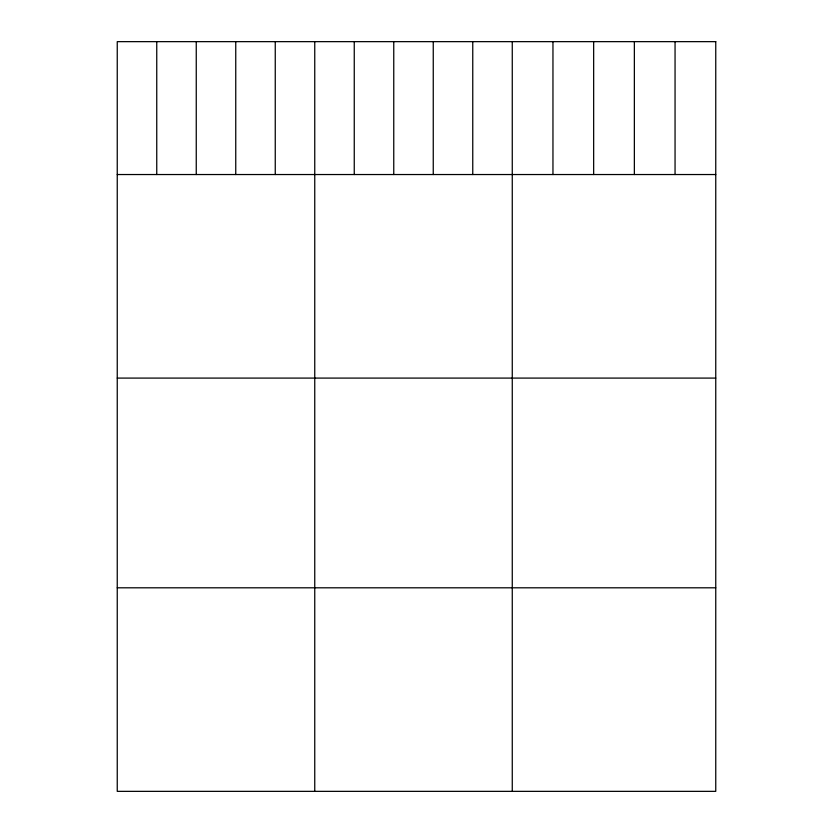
<?xml version="1.0" encoding="UTF-8"?>
<svg xmlns="http://www.w3.org/2000/svg" width="833" height="833" viewBox="0 0 833 833"><rect width="100%" height="100%" fill="white"/><g stroke="black" fill="none" stroke-linecap="round" stroke-linejoin="round"><path stroke-width="1.25" d="M117.245 174.534L715.755 174.534M117.245 378.088L715.755 378.088M117.245 587.806L715.755 587.806M675.053 41.65L675.053 174.534M634.361 41.65L634.361 174.534M593.658 41.65L593.658 174.534M552.956 41.65L552.956 174.534M512.264 41.65L512.264 791.35M472.759 41.65L472.759 174.534M433.254 41.65L433.254 174.534M393.759 41.65L393.759 174.534M354.254 41.65L354.254 174.534M314.749 41.65L314.749 791.35M275.254 41.65L275.254 174.534M235.749 41.65L235.749 174.534M196.255 41.65L196.255 174.534M156.75 41.65L156.75 174.534M715.755 41.65L117.245 41.65L117.245 791.35L715.755 791.35L715.755 41.65"/></g></svg>
